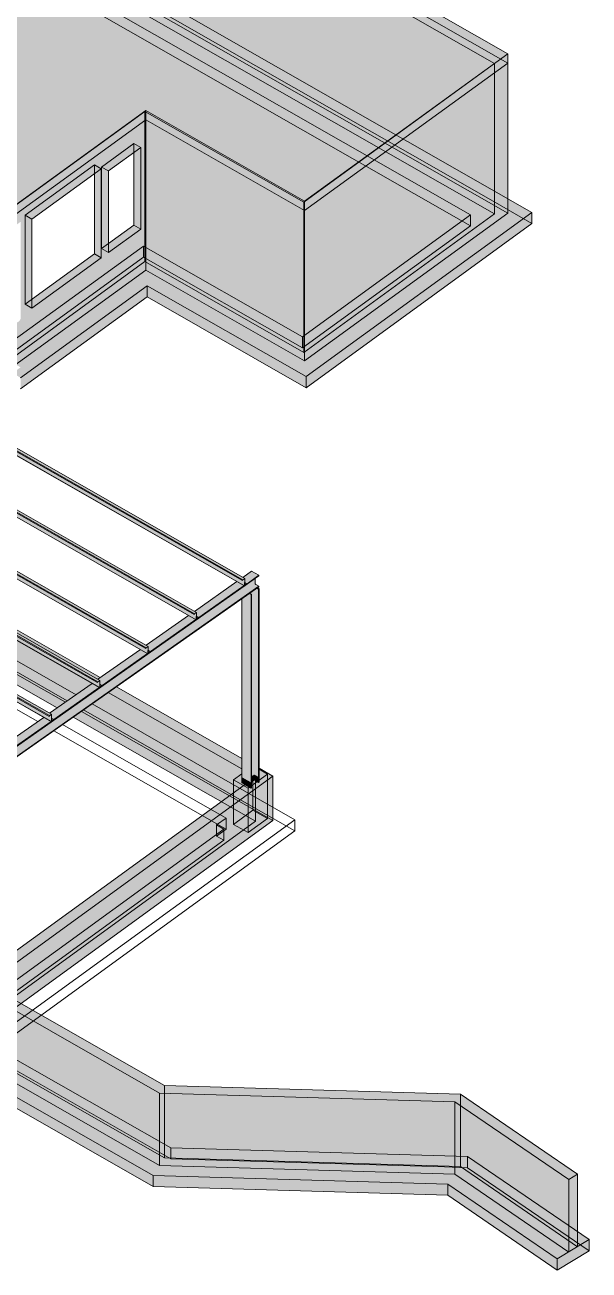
# Model space of a CAD drawing. Header units: inches. Extents: x -11064 to -4424, y -7288 to 4230.
# Drawn here: x -4888 to -4424, y -7288 to -6262 of the extents above; entities that cross this region are included whole.
import ezdxf

# ---------------------------------------------------------------- set-up
doc = ezdxf.new("R2010")
doc.units = ezdxf.units.IN
doc.header["$MEASUREMENT"] = 0
for name, color, linetype, lineweight, transparency in [('A-ROOF-1', 50, 'Continuous', 9, 0.6), ('A-ROOF-2', 90, 'Continuous', 9, 0.6), ('A-WALL-1', 90, 'Continuous', 9, 0.4), ('A-WALL-PATT-1', 90, 'Continuous', 9, 0.4), ('A-WALL-PATT-2', 50, 'Continuous', 9, 0.4), ('S-FNDN-1', 90, 'Continuous', 9, 0.4), ('S-FNDN-2', 50, 'Continuous', 9, 0.6), ('S-FNDN-3', 90, 'Continuous', 9, 0.6), ('S-FNDN-4', 32, 'Continuous', 9, 0.4)]:
    doc.layers.add(name, color=color, linetype=linetype, lineweight=lineweight, transparency=transparency)
for name, color, linetype, lineweight in [('A-ROOF-3', 153, 'Continuous', 9), ('A-ROOF-4', 171, 'Continuous', 9), ('A-WALL-2', 191, 'Continuous', 9), ('A-WALL-3', 181, 'Continuous', 9), ('A-WALL-4', 153, 'Continuous', 9), ('A-WALL-5', 171, 'Continuous', 9), ('A-WALL-6', 141, 'Continuous', 9), ('S-BEAM', 12, 'Continuous', 9), ('S-COLS', 52, 'Continuous', 9), ('S-FNDN', 32, 'Continuous', 9), ('S-FNDN-11', 171, 'Continuous', 9), ('S-FNDN-5', 153, 'Continuous', 9), ('S-FNDN-6', 181, 'Continuous', 9), ('S-FNDN-7', 191, 'Continuous', 9), ('S-FNDN-9', 7, 'Continuous', 9)]:
    doc.layers.add(name, color=color, linetype=linetype, lineweight=lineweight)

# ---------------------------------------------------------------- blocks, each defined once
blk = doc.blocks.new('Z-Girder - Z-Girder-V19-STRUCTURAL SCHEMATIC  - 3D - 1')
at = {"layer": 'S-BEAM'}
for points in [[(-4868.4, -6831.7), (-4868.1, -6831), (-6353.6, -5982.1), (-6353.9, -5982.8), (-4868.7, -6831.5)], [(-4868.1, -6831), (-4866.6, -6829.9), (-6352, -5981), (-6353.6, -5982.1), (-4875.6, -6826.7)], [(-4866.6, -6835.9), (-4866.6, -6830), (-4868.1, -6831.1), (-4868.4, -6831.7), (-6352, -5983.9), (-6352, -5987), (-4866.9, -6835.8)], [(-4866.6, -6836), (-4866.9, -6835.8), (-4866.6, -6836)], [(-4866.6, -6829.9), (-4866.5, -6829.9), (-4866.8, -6829.7)], [(-4864.9, -6834.8), (-4864.6, -6834.2), (-4866.5, -6833.1), (-4866.4, -6833.9), (-4865.2, -6834.6)], [(-4866.5, -6835.9), (-4864.9, -6834.8), (-4865.2, -6834.6), (-4866.5, -6835.6), (-4866.5, -6835.9)]]:
    blk.add_hatch(color=256, dxfattribs=at).paths.add_polyline_path(points, flags=0)
h = blk.add_hatch(color=256, dxfattribs=at)
h.paths.add_polyline_path([(-4866.5, -6836), (-4864.9, -6834.9), (-4864.9, -6834.8), (-4866.5, -6835.9)], flags=0)
h.paths.add_polyline_path([(-4866.6, -6835.9), (-4866.5, -6835.9), (-4866.6, -6833.9)], flags=0)
h.paths.add_polyline_path([(-4868.4, -6831.7), (-4868.1, -6831.1), (-4868.1, -6831), (-4868.4, -6831.7)], flags=0)
for p, q in [((-6353.9, -5982.8), (-4868.4, -6831.7)), ((-4868.1, -6831), (-6353.6, -5982.1)), ((-4866.5, -6829.9), (-6352.1, -5980.9)), ((-6352.2, -5987), (-4866.6, -6836)), ((-6352, -5987), (-4866.6, -6835.9)), ((-4868.1, -6831), (-4868.4, -6831.7)), ((-4868.4, -6831.7), (-4868.1, -6831.1)), ((-4868.4, -6831.7), (-4868.4, -6831.7)), ((-4866.6, -6829.9), (-4868.1, -6831)), ((-4868.1, -6831.1), (-4866.6, -6830)), ((-4866.5, -6830), (-4866.6, -6835.9)), ((-4866.6, -6835.9), (-4866.5, -6836)), ((-4866.5, -6835.9), (-4866.4, -6830)), ((-4866.5, -6833.1), (-4864.6, -6834.2)), ((-4866.5, -6833.1), (-4864.6, -6834.2)), ((-4864.9, -6834.8), (-4866.5, -6835.9)), ((-4866.5, -6836), (-4864.9, -6834.9)), ((-4865.2, -6834.6), (-4864.9, -6834.8)), ((-4864.9, -6834.9), (-4864.6, -6834.2)), ((-4864.6, -6834.2), (-4864.9, -6834.8)), ((-4864.6, -6834.2), (-4864.6, -6834.2))]:
    blk.add_line(p, q, dxfattribs=at)
for points in [[(-4866.4, -6830, 0), (-4866.4, -6829.9, 0), (-4866.4, -6829.9, 0), (-4866.5, -6829.9, 0), (-4866.5, -6829.9, 0), (-4866.5, -6829.9, 0), (-4866.6, -6829.9, 0)], [(-4866.6, -6830, 0), (-4866.5, -6830, 0), (-4866.5, -6830, 0), (-4866.5, -6830, 0), (-4866.5, -6830, 0), (-4866.5, -6830, 0), (-4866.5, -6830, 0)], [(-4866.6, -6835.9, 0), (-4866.6, -6835.9, 0), (-4866.6, -6836, 0), (-4866.6, -6836, 0), (-4866.5, -6836, 0), (-4866.5, -6836, 0), (-4866.5, -6836, 0)], [(-4866.5, -6835.9, 0), (-4866.5, -6835.9, 0), (-4866.5, -6835.9, 0), (-4866.5, -6835.9, 0), (-4866.5, -6835.9, 0), (-4866.5, -6835.9, 0)]]:
    blk.add_polyline3d(points, dxfattribs=at)
blk = doc.blocks.new('Z-Girder - Z-Girder-V20-STRUCTURAL SCHEMATIC  - 3D - 1')
at = {"layer": 'S-BEAM'}
for points in [[(-4828.6, -6803.7), (-4828.3, -6803), (-6313.8, -5954.1), (-6314.1, -5954.8), (-4828.9, -6803.5)], [(-4828.3, -6803), (-4826.8, -6801.9), (-6312.2, -5953), (-6313.8, -5954.1), (-4847.6, -6792)], [(-4826.8, -6807.9), (-4826.8, -6802), (-4828.3, -6803.1), (-4828.6, -6803.7), (-6312.2, -5955.9), (-6312.2, -5959), (-4827.1, -6807.8)], [(-4826.8, -6801.9), (-4826.7, -6801.9), (-4827, -6801.7)], [(-4825.1, -6806.8), (-4824.8, -6806.2), (-4826.7, -6805.1), (-4826.6, -6805.9), (-4825.4, -6806.6)], [(-4826.8, -6808), (-4827.1, -6807.8), (-4826.8, -6808)], [(-4826.7, -6807.9), (-4825.1, -6806.8), (-4825.4, -6806.6), (-4826.7, -6807.6), (-4826.7, -6807.9)]]:
    blk.add_hatch(color=256, dxfattribs=at).paths.add_polyline_path(points, flags=0)
h = blk.add_hatch(color=256, dxfattribs=at)
h.paths.add_polyline_path([(-4826.7, -6808), (-4825.1, -6806.9), (-4825.1, -6806.8), (-4826.7, -6807.9)], flags=0)
h.paths.add_polyline_path([(-4826.8, -6807.9), (-4826.7, -6807.9), (-4826.7, -6803.5)], flags=0)
h.paths.add_polyline_path([(-4828.6, -6803.7), (-4828.3, -6803.1), (-4828.3, -6803), (-4828.6, -6803.7)], flags=0)
for p, q in [((-4828.3, -6803), (-6313.8, -5954.1)), ((-4826.7, -6801.9), (-6312.3, -5952.9)), ((-6314.1, -5954.8), (-4828.6, -6803.7)), ((-6312.4, -5959), (-4826.8, -6808)), ((-6312.2, -5959), (-4826.8, -6807.9)), ((-4828.3, -6803), (-4828.6, -6803.7)), ((-4828.6, -6803.7), (-4828.3, -6803.1)), ((-4828.6, -6803.7), (-4828.6, -6803.7)), ((-4826.8, -6801.9), (-4828.3, -6803)), ((-4828.3, -6803.1), (-4826.8, -6802)), ((-4826.7, -6802), (-4826.8, -6807.9)), ((-4826.7, -6807.9), (-4826.6, -6802)), ((-4826.7, -6805.1), (-4824.8, -6806.2)), ((-4826.7, -6805.1), (-4824.8, -6806.2)), ((-4825.1, -6806.9), (-4824.8, -6806.2)), ((-4824.8, -6806.2), (-4825.1, -6806.8)), ((-4824.8, -6806.2), (-4824.8, -6806.2)), ((-4826.8, -6807.9), (-4826.7, -6808)), ((-4825.1, -6806.8), (-4826.7, -6807.9)), ((-4826.7, -6808), (-4825.1, -6806.9)), ((-4825.4, -6806.6), (-4825.1, -6806.8))]:
    blk.add_line(p, q, dxfattribs=at)
for points in [[(-4826.6, -6802, 0), (-4826.6, -6801.9, 0), (-4826.6, -6801.9, 0), (-4826.7, -6801.9, 0), (-4826.7, -6801.9, 0), (-4826.7, -6801.9, 0), (-4826.8, -6801.9, 0)], [(-4826.8, -6802, 0), (-4826.7, -6802, 0), (-4826.7, -6802, 0), (-4826.7, -6802, 0), (-4826.7, -6802, 0), (-4826.7, -6802, 0), (-4826.7, -6802, 0)], [(-4826.8, -6807.9, 0), (-4826.8, -6807.9, 0), (-4826.8, -6808, 0), (-4826.8, -6808, 0), (-4826.7, -6808, 0), (-4826.7, -6808, 0), (-4826.7, -6808, 0)], [(-4826.7, -6807.9, 0), (-4826.7, -6807.9, 0), (-4826.7, -6807.9, 0), (-4826.7, -6807.9, 0), (-4826.7, -6807.9, 0), (-4826.7, -6807.9, 0)]]:
    blk.add_polyline3d(points, dxfattribs=at)
blk = doc.blocks.new('Z-Girder - Z-Girder-V21-STRUCTURAL SCHEMATIC  - 3D - 1')
at = {"layer": 'S-BEAM'}
for points in [[(-4788.8, -6775.7), (-4788.5, -6775), (-6274, -5926.1), (-6274.3, -5926.8), (-4789.1, -6775.5)], [(-4788.5, -6775), (-4786.9, -6773.9), (-6272.4, -5925), (-6274, -5926.1), (-4791.5, -6773.3)], [(-4787, -6779.9), (-4787, -6774), (-4788.5, -6775.1), (-4788.8, -6775.7), (-6272.4, -5927.9), (-6272.4, -5931), (-4787.3, -6779.8)], [(-4786.9, -6773.9), (-4786.9, -6773.9), (-4787.2, -6773.7)], [(-4787, -6780), (-4787.3, -6779.8), (-4787, -6780)], [(-4785.3, -6778.8), (-4785, -6778.2), (-4786.9, -6777.1), (-4786.8, -6777.9), (-4785.6, -6778.6)], [(-4786.9, -6779.9), (-4785.3, -6778.8), (-4785.6, -6778.6), (-4786.9, -6779.6), (-4786.9, -6779.9)]]:
    blk.add_hatch(color=256, dxfattribs=at).paths.add_polyline_path(points, flags=0)
h = blk.add_hatch(color=256, dxfattribs=at)
h.paths.add_polyline_path([(-4786.9, -6780), (-4785.3, -6778.9), (-4785.3, -6778.8), (-4786.9, -6779.9)], flags=0)
h.paths.add_polyline_path([(-4787, -6779.9), (-4786.9, -6779.9), (-4787, -6777.9)], flags=0)
h.paths.add_polyline_path([(-4788.8, -6775.7), (-4788.5, -6775.1), (-4788.5, -6775), (-4788.8, -6775.7)], flags=0)
for p, q in [((-6274.3, -5926.8), (-4788.8, -6775.7)), ((-4788.5, -6775), (-6274, -5926.1)), ((-6272.6, -5931), (-4787, -6780)), ((-4786.9, -6773.9), (-6272.5, -5924.9)), ((-6272.4, -5931), (-4787, -6779.9)), ((-4788.5, -6775), (-4788.8, -6775.7)), ((-4788.8, -6775.7), (-4788.5, -6775.1)), ((-4786.9, -6773.9), (-4788.5, -6775)), ((-4788.5, -6775.1), (-4786.9, -6774)), ((-4786.9, -6774), (-4787, -6779.9)), ((-4786.9, -6779.9), (-4786.8, -6774)), ((-4788.8, -6775.7), (-4788.8, -6775.7)), ((-4787, -6779.9), (-4786.9, -6780)), ((-4786.9, -6777.1), (-4785, -6778.2)), ((-4786.9, -6777.1), (-4785, -6778.2)), ((-4785.3, -6778.8), (-4786.9, -6779.9)), ((-4786.9, -6780), (-4785.3, -6778.9)), ((-4785.6, -6778.6), (-4785.3, -6778.8)), ((-4785.3, -6778.9), (-4785, -6778.2)), ((-4785, -6778.2), (-4785.3, -6778.8)), ((-4785, -6778.2), (-4785, -6778.2))]:
    blk.add_line(p, q, dxfattribs=at)
for points in [[(-4786.8, -6774, 0), (-4786.8, -6773.9, 0), (-4786.8, -6773.9, 0), (-4786.9, -6773.9, 0), (-4786.9, -6773.9, 0), (-4786.9, -6773.9, 0), (-4786.9, -6773.9, 0)], [(-4786.9, -6774, 0), (-4786.9, -6774, 0), (-4786.9, -6774, 0), (-4786.9, -6774, 0), (-4786.9, -6774, 0), (-4786.9, -6774, 0), (-4786.9, -6774, 0)], [(-4787, -6779.9, 0), (-4787, -6779.9, 0), (-4787, -6780, 0), (-4787, -6780, 0), (-4786.9, -6780, 0), (-4786.9, -6780, 0), (-4786.9, -6780, 0)], [(-4786.9, -6779.9, 0), (-4786.9, -6779.9, 0), (-4786.9, -6779.9, 0), (-4786.9, -6779.9, 0), (-4786.9, -6779.9, 0), (-4786.9, -6779.9, 0)]]:
    blk.add_polyline3d(points, dxfattribs=at)
blk = doc.blocks.new('Z-Girder - Z-Girder-V22-STRUCTURAL SCHEMATIC  - 3D - 1')
at = {"layer": 'S-BEAM'}
for points in [[(-4709.2, -6719.7), (-4708.9, -6719), (-6194.4, -5870.1), (-6194.7, -5870.8), (-4709.5, -6719.5)], [(-4708.9, -6719), (-4707.3, -6717.9), (-6192.8, -5869), (-6194.4, -5870.1), (-4719.9, -6712.7)], [(-4707.4, -6723.9), (-4707.4, -6718), (-4708.9, -6719.1), (-4709.2, -6719.7), (-6192.8, -5871.9), (-6192.8, -5875), (-4707.7, -6723.8)], [(-4707.3, -6717.9), (-4707.3, -6717.8), (-4716.4, -6712.7)], [(-4707.4, -6724), (-4707.7, -6723.8), (-4707.4, -6724)], [(-4705.7, -6722.8), (-4705.4, -6722.2), (-4707.3, -6721.1), (-4707.2, -6721.9), (-4706, -6722.6)], [(-4707.3, -6723.9), (-4705.7, -6722.8), (-4706, -6722.6), (-4707.3, -6723.6), (-4707.3, -6723.9)]]:
    blk.add_hatch(color=256, dxfattribs=at).paths.add_polyline_path(points, flags=0)
h = blk.add_hatch(color=256, dxfattribs=at)
h.paths.add_polyline_path([(-4707.3, -6724), (-4705.7, -6722.9), (-4705.7, -6722.8), (-4707.3, -6723.9)], flags=0)
h.paths.add_polyline_path([(-4707.4, -6723.9), (-4707.3, -6723.9), (-4707.4, -6721.9)], flags=0)
h.paths.add_polyline_path([(-4709.2, -6719.7), (-4708.9, -6719.1), (-4708.9, -6719), (-4709.2, -6719.7)], flags=0)
for p, q in [((-6194.7, -5870.8), (-4709.2, -6719.7)), ((-4708.9, -6719), (-6194.4, -5870.1)), ((-4707.3, -6717.9), (-6192.9, -5868.9)), ((-6193, -5875), (-4707.4, -6724)), ((-6192.8, -5875), (-4707.4, -6723.9)), ((-4708.9, -6719), (-4709.2, -6719.7)), ((-4709.2, -6719.7), (-4708.9, -6719.1)), ((-4709.2, -6719.7), (-4709.2, -6719.7)), ((-4707.3, -6717.9), (-4708.9, -6719)), ((-4708.9, -6719.1), (-4707.3, -6718)), ((-4707.3, -6718), (-4707.4, -6723.9)), ((-4707.4, -6723.9), (-4707.3, -6724)), ((-4707.3, -6723.9), (-4707.2, -6718)), ((-4707.3, -6721.1), (-4705.4, -6722.2)), ((-4707.3, -6721.1), (-4705.4, -6722.2)), ((-4705.7, -6722.8), (-4707.3, -6723.9)), ((-4707.3, -6724), (-4705.7, -6722.9)), ((-4707.3, -6723.9), (-4707.3, -6723.9)), ((-4706, -6722.6), (-4705.7, -6722.8)), ((-4705.7, -6722.9), (-4705.4, -6722.2)), ((-4705.4, -6722.2), (-4705.7, -6722.8)), ((-4705.4, -6722.2), (-4705.4, -6722.2))]:
    blk.add_line(p, q, dxfattribs=at)
for points in [[(-4707.4, -6723.9, 0), (-4707.4, -6723.9, 0), (-4707.4, -6724, 0), (-4707.4, -6724, 0), (-4707.3, -6724, 0), (-4707.3, -6724, 0), (-4707.3, -6724, 0)], [(-4707.2, -6718, 0), (-4707.2, -6717.9, 0), (-4707.2, -6717.9, 0), (-4707.3, -6717.9, 0), (-4707.3, -6717.9, 0), (-4707.3, -6717.9, 0), (-4707.3, -6717.9, 0)], [(-4707.3, -6718, 0), (-4707.3, -6718, 0), (-4707.3, -6718, 0), (-4707.3, -6718, 0), (-4707.3, -6718, 0), (-4707.3, -6718, 0), (-4707.3, -6718, 0)], [(-4707.3, -6723.9, 0), (-4707.3, -6723.9, 0), (-4707.3, -6723.9, 0), (-4707.3, -6723.9, 0), (-4707.3, -6723.9, 0), (-4707.3, -6723.9, 0)]]:
    blk.add_polyline3d(points, dxfattribs=at)

msp = doc.modelspace()

# ---------------------------------------------------------------- hatches: boundary and pattern name
at = {"layer": 'A-ROOF-1'}
msp.add_hatch(color=256, dxfattribs=at).paths.add_polyline_path([(-4658, -6414.6), (-4490.6, -6293), (-4490.6, -6285.3), (-4658, -6406.9)], flags=0)
at = {"layer": 'A-ROOF-2'}
h = msp.add_hatch(color=256, dxfattribs=at)
h.paths.add_polyline_path([(-4896, -6409.9), (-4788.9, -6332.1), (-4658, -6406.9), (-4490.6, -6285.3), (-5441, -5742.2), (-5674.1, -5911.6), (-4916.3, -6344.8), (-4916.2, -6344.8), (-4916.2, -6344.8), (-4916.2, -6345.3), (-4912.8, -6347.2), (-4912.8, -6347.5), (-4914.7, -6348.9), (-4914.3, -6349.1), (-4914.7, -6349.7), (-4915.2, -6350.1), (-4915.3, -6361), (-4915, -6361.5), (-4914.7, -6361.7), (-4913, -6362.6), (-4913.1, -6362.9), (-4913.2, -6363), (-4912, -6363.7), (-4912, -6400.8), (-4903.7, -6405.5)], flags=0)
h.paths.add_polyline_path([(-4926.1, -6392.7), (-4926.1, -6371.7), (-4942.9, -6383.1), (-4931.7, -6389.5)], flags=0)
h.paths.add_polyline_path([(-4957, -6372.2), (-4922.1, -6347.6), (-5091.8, -6250.6), (-5091.9, -6260.1), (-5091.6, -6260.6), (-5091.5, -6260.6), (-5089.6, -6261.7), (-5089.6, -6262), (-5089.7, -6262.1), (-5088.5, -6262.7), (-5088.5, -6297), (-4957.7, -6371.8)], flags=0)
h.paths.add_polyline_path([(-5102.6, -6288.9), (-5102.6, -6270.8), (-5117.2, -6280.6), (-5114, -6282.4)], flags=0)
h.paths.add_polyline_path([(-5133.6, -6271.3), (-5098.6, -6246.7), (-5273.6, -6146.7), (-5273.7, -6156.2), (-5273.4, -6156.7), (-5273.3, -6156.7), (-5271.4, -6157.8), (-5271.4, -6158.1), (-5271.5, -6158.2), (-5270.4, -6158.8), (-5270.4, -6193.1), (-5156.1, -6258.4)], flags=0)
h.paths.add_polyline_path([(-5284.5, -6185), (-5284.5, -6166.9), (-5299, -6176.7), (-5291.7, -6180.9)], flags=0)
h.paths.add_polyline_path([(-5315.4, -6167.4), (-5280.4, -6142.8), (-5453.2, -6044.1), (-5453.3, -6053.6), (-5453, -6054), (-5452.8, -6054.1), (-5451, -6055.2), (-5451, -6055.5), (-5451.1, -6055.5), (-5449.9, -6056.2), (-5449.9, -6090.5), (-5324.4, -6162.2)], flags=0)
h.paths.add_polyline_path([(-5464, -6082.4), (-5464, -6064.3), (-5478.6, -6074.1), (-5464.7, -6082.1)], flags=0)
h.paths.add_polyline_path([(-5495, -6064.7), (-5460, -6040.1), (-5633.1, -5941.2), (-5633.2, -5950.8), (-5632.9, -5951.2), (-5632.8, -5951.3), (-5630.9, -5952.3), (-5630.9, -5952.6), (-5631.1, -5952.7), (-5629.9, -5953.4), (-5629.9, -5987.7), (-5504.6, -6059.2)], flags=0)
h.paths.add_polyline_path([(-5644, -5979.6), (-5644, -5961.4), (-5658.5, -5971.3), (-5657.5, -5971.8)], flags=0)
h.paths.add_polyline_path([(-5674.9, -5961.9), (-5639.9, -5937.3), (-5678.9, -5915.1), (-5713.2, -5940), (-5689.1, -5953.8)], flags=0)
for points in [[(-4896, -6417.6), (-4788.9, -6339.8), (-4788.9, -6332.1), (-4896, -6409.9)], [(-4658, -6414.6), (-4658, -6406.9), (-4788.9, -6332.1), (-4788.9, -6339.8), (-4663.7, -6411.3)]]:
    msp.add_hatch(color=256, dxfattribs=at).paths.add_polyline_path(points, flags=0)
at = {"layer": 'A-WALL-1'}
for points in [[(-4501.4, -6293.4), (-4496.3, -6289.7), (-5435.3, -5753.1), (-5440.4, -5756.8), (-4501.6, -6293.3)], [(-4658, -6414.6), (-4490.6, -6293), (-4496.3, -6289.7), (-4663.7, -6411.3)], [(-4501.4, -6417.3), (-4496.3, -6413.6), (-4496.3, -6289.7), (-4501.4, -6293.4), (-4501.4, -6416.1)], [(-4663.7, -6411.3), (-4658.6, -6407.7), (-4789.6, -6332.8), (-4794.6, -6336.5), (-4666.1, -6409.9)], [(-4896, -6417.6), (-4788.9, -6339.8), (-4794.6, -6336.5), (-4901.7, -6414.3)], [(-4793, -6429.9), (-4793, -6362.6), (-4798.7, -6359.4), (-4798.7, -6426.7)], [(-4825.5, -6453.5), (-4825.5, -6380.1), (-4831.2, -6376.9), (-4831.2, -6450.3)], [(-4663.7, -6535.2), (-4658.6, -6531.5), (-4658.6, -6407.7), (-4663.7, -6411.3), (-4663.7, -6422.3)], [(-4819.6, -6449.2), (-4793, -6429.9), (-4798.7, -6426.7), (-4825.3, -6445.9), (-4824.9, -6446.1)], [(-4882.6, -6495), (-4825.5, -6453.5), (-4831.2, -6450.3), (-4888.3, -6491.8), (-4882.8, -6494.9)]]:
    msp.add_hatch(color=256, dxfattribs=at).paths.add_polyline_path(points, flags=0)
at = {"layer": 'A-WALL-PATT-1'}
for points in [[(-4501.4, -6417.3), (-4501.4, -6293.4), (-5440.4, -5756.8), (-5440.4, -5880.7), (-4503.5, -6416.1)], [(-4658, -6538.5), (-4658, -6414.6), (-4663.7, -6411.3), (-4663.7, -6535.2), (-4662.3, -6536)], [(-4777.5, -7201.8), (-4777.5, -7142.2), (-5197.7, -6902.1), (-5197.7, -6961.7), (-4782.7, -7198.9)], [(-4761.6, -7202.3), (-4761.6, -7142.6), (-4777.5, -7142.2), (-4777.5, -7201.8)], [(-4534.1, -7209), (-4534.1, -7149.4), (-4761.6, -7142.6), (-4761.6, -7202.3), (-4539.9, -7208.9)], [(-4440.3, -7273.2), (-4440.3, -7213.5), (-4543.9, -7142.7), (-4543.9, -7202.3), (-4449.8, -7266.7)]]:
    msp.add_hatch(color=256, dxfattribs=at).paths.add_polyline_path(points, flags=0)
at = {"layer": 'A-WALL-PATT-2'}
for points in [[(-4658, -6538.5), (-4490.6, -6416.8), (-4490.6, -6293), (-4658, -6414.6), (-4658, -6536)], [(-4663.7, -6535.2), (-4663.7, -6411.3), (-4794.6, -6336.5), (-4794.6, -6460.4), (-4674.3, -6529.1)]]:
    msp.add_hatch(color=256, dxfattribs=at).paths.add_polyline_path(points, flags=0)
h = msp.add_hatch(color=256, dxfattribs=at)
h.paths.add_polyline_path([(-4902.7, -6546.3), (-4788.9, -6463.6), (-4788.9, -6339.8), (-4896, -6417.6), (-4896, -6426.8), (-4892.1, -6423.9), (-4891.8, -6424.9), (-4891.8, -6502.8), (-4892, -6504), (-4892.6, -6505.1), (-4893.6, -6506.1), (-4895, -6506.9), (-4896.6, -6507.4), (-4898.4, -6507.6), (-4899.8, -6507.6), (-4899.8, -6457.1), (-4902.7, -6459.1), (-4902.7, -6531.2)], flags=0)
h.paths.add_polyline_path([(-4882.6, -6495), (-4882.6, -6421.6), (-4825.5, -6380.1), (-4825.5, -6453.5), (-4882.4, -6494.9)], flags=0)
h.paths.add_polyline_path([(-4819.6, -6449.2), (-4819.5, -6381.9), (-4793, -6362.6), (-4793, -6429.9), (-4819.5, -6449.2)], flags=0)
at = {"layer": 'S-BEAM'}
h = msp.add_hatch(color=256, dxfattribs=at)
h.paths.add_polyline_path([(-4924.5, -6876.4), (-4906.7, -6863.8), (-4912.7, -6860.4), (-4930.5, -6872.9), (-4925, -6876.1)], flags=0)
h.paths.add_polyline_path([(-4906.3, -6863.6), (-4905, -6862.6), (-4906.3, -6861.9), (-4906.3, -6863.1)], flags=0)
h.paths.add_polyline_path([(-4904.4, -6862.2), (-4866.9, -6835.8), (-4872.9, -6832.4), (-4907.9, -6857), (-4906.4, -6857.9), (-4906.3, -6858), (-4906.2, -6858), (-4906.2, -6861.1), (-4904.4, -6862.2)], flags=0)
h.paths.add_polyline_path([(-4866.5, -6835.6), (-4865.2, -6834.6), (-4866.5, -6833.9), (-4866.5, -6835.1)], flags=0)
h.paths.add_polyline_path([(-4864.6, -6834.2), (-4827.1, -6807.8), (-4833.1, -6804.4), (-4868.1, -6829), (-4866.6, -6829.9), (-4866.5, -6830), (-4866.4, -6830), (-4866.4, -6833.1), (-4864.6, -6834.2)], flags=0)
h.paths.add_polyline_path([(-4826.7, -6807.6), (-4825.4, -6806.6), (-4826.7, -6805.9), (-4826.7, -6807.1)], flags=0)
h.paths.add_polyline_path([(-4824.8, -6806.2), (-4787.3, -6779.8), (-4793.3, -6776.4), (-4828.3, -6801), (-4826.8, -6801.9), (-4826.7, -6802), (-4826.6, -6802), (-4826.6, -6805.1), (-4824.8, -6806.2)], flags=0)
h.paths.add_polyline_path([(-4786.9, -6779.6), (-4785.6, -6778.6), (-4786.9, -6777.9), (-4786.9, -6779.1)], flags=0)
h.paths.add_polyline_path([(-4785, -6778.2), (-4747.5, -6751.8), (-4753.5, -6748.4), (-4788.5, -6773), (-4786.9, -6773.9), (-4786.9, -6774), (-4786.8, -6774), (-4786.8, -6777.1), (-4785, -6778.2)], flags=0)
h.paths.add_polyline_path([(-4747.1, -6751.6), (-4745.8, -6750.6), (-4747.1, -6749.9), (-4747.1, -6751.1)], flags=0)
h.paths.add_polyline_path([(-4745.2, -6750.2), (-4707.7, -6723.8), (-4713.7, -6720.4), (-4748.7, -6745), (-4747.1, -6745.9), (-4747.1, -6746), (-4747, -6746), (-4747, -6749.1), (-4745.2, -6750.2)], flags=0)
h.paths.add_polyline_path([(-4707.3, -6723.6), (-4706, -6722.6), (-4707.3, -6721.9), (-4707.3, -6723.1)], flags=0)
h.paths.add_polyline_path([(-4705.4, -6722.2), (-4695.6, -6715.3), (-4701.7, -6711.9), (-4708.9, -6717), (-4707.3, -6717.9), (-4707.3, -6718), (-4707.2, -6718), (-4707.2, -6721.1), (-4705.4, -6722.2)], flags=0)
for points in [[(-4927.5, -6883), (-4698.7, -6722), (-4698.6, -6717.9), (-4924.5, -6876.8), (-4926.9, -6875.4), (-4927.4, -6875.8), (-4927.5, -6882.9)], [(-4926.9, -6884), (-4698.1, -6723), (-4698.4, -6722.6), (-4698.6, -6722.4), (-4698.7, -6722), (-4927.5, -6883), (-4927.5, -6883.4), (-4927.1, -6883.8), (-4927.1, -6883.9)], [(-4924.7, -6885.3), (-4695.8, -6724.3), (-4698.1, -6723), (-4926.9, -6884)], [(-4924.5, -6876.8), (-4695.6, -6715.8), (-4695.6, -6715.3), (-4705.4, -6722.3), (-4705.8, -6722.9), (-4707.3, -6723.9), (-4707.4, -6723.9), (-4707.5, -6723.9), (-4707.7, -6723.8), (-4745.2, -6750.3), (-4745.6, -6750.9), (-4747.1, -6751.9), (-4747.2, -6751.9), (-4747.3, -6751.9), (-4747.5, -6751.8), (-4785, -6778.3), (-4785.4, -6778.9), (-4786.9, -6779.9), (-4787, -6779.9), (-4787.1, -6779.9), (-4787.3, -6779.8), (-4824.8, -6806.3), (-4825.2, -6806.9), (-4826.7, -6807.9), (-4826.8, -6807.9), (-4826.9, -6807.9), (-4827.1, -6807.8), (-4864.6, -6834.3), (-4865, -6834.9), (-4866.5, -6835.9), (-4866.6, -6835.9), (-4866.7, -6835.9), (-4866.9, -6835.8), (-4904.4, -6862.3), (-4904.8, -6862.9), (-4906.3, -6863.9), (-4906.4, -6863.9), (-4906.5, -6863.9), (-4906.7, -6863.8), (-4924.5, -6876.4)], [(-4924.7, -6885.7), (-4695.8, -6724.7), (-4695.8, -6724.3), (-4924.7, -6885.3)]]:
    msp.add_hatch(color=256, dxfattribs=at).paths.add_polyline_path(points, flags=0)
at = {"layer": 'S-COLS'}
for points in [[(-4702.1, -6886.1), (-4702.1, -6731.1), (-4703.6, -6730.2), (-4709.6, -6734.4), (-4709.6, -6881.8), (-4704.5, -6884.7)], [(-4701.8, -6881.1), (-4700, -6879.8), (-4700, -6727.6), (-4703.3, -6730), (-4701.8, -6730.9), (-4701.8, -6880.8)], [(-4702.1, -6886.1), (-4701.8, -6885.8), (-4701.8, -6730.9), (-4702.1, -6731.1), (-4702.1, -6880.8)], [(-4700, -6879.8), (-4699.5, -6879.7), (-4699.1, -6879.7), (-4699, -6879.8), (-4699, -6727), (-4700, -6727.6), (-4700, -6879.2)], [(-4695.9, -6881.5), (-4695.9, -6726.6), (-4697.3, -6725.8), (-4699, -6727), (-4699, -6879.8), (-4697.1, -6880.8)], [(-4695.9, -6881.5), (-4695.5, -6881.3), (-4695.5, -6726.3), (-4695.9, -6726.6), (-4695.9, -6880.8)], [(-4707.2, -6887.8), (-4703.6, -6885.2), (-4709.6, -6881.8), (-4709.6, -6886.4), (-4707.3, -6887.7)], [(-4702.1, -6890.7), (-4702.1, -6886.1), (-4703.6, -6885.2), (-4707.2, -6887.8), (-4703.4, -6889.9)], [(-4702.1, -6890.7), (-4701.8, -6890.4), (-4701.8, -6885.8), (-4702.1, -6886.1), (-4702.1, -6889)], [(-4701.8, -6885.7), (-4700, -6884.4), (-4700, -6879.8), (-4700.5, -6880.2), (-4700.5, -6882.9), (-4701.8, -6883.9), (-4701.8, -6884)], [(-4701.8, -6883.9), (-4700.5, -6882.9), (-4700.5, -6880.2), (-4701.8, -6881.1), (-4701.8, -6881.5)], [(-4700, -6884.4), (-4699.5, -6884.3), (-4699.1, -6884.3), (-4699, -6884.3), (-4699, -6879.8), (-4699.5, -6879.7), (-4699.8, -6879.7), (-4700, -6879.8), (-4700, -6882.6)], [(-4695.9, -6886.1), (-4695.9, -6881.5), (-4699, -6879.8), (-4699, -6884.3), (-4697.2, -6885.4)], [(-4695.9, -6886.1), (-4695.5, -6885.8), (-4695.5, -6881.3), (-4695.9, -6881.5), (-4695.9, -6884.4)]]:
    msp.add_hatch(color=256, dxfattribs=at).paths.add_polyline_path(points, flags=0)
h = msp.add_hatch(color=256, dxfattribs=at)
h.paths.add_polyline_path([(-4702.1, -6731.1), (-4701.8, -6730.8), (-4703.3, -6730), (-4703.6, -6730.2), (-4702.5, -6730.9)], flags=0)
h.paths.add_polyline_path([(-4695.9, -6726.6), (-4695.5, -6726.3), (-4696.9, -6725.5), (-4697.3, -6725.8)], flags=0)
at = {"layer": 'S-FNDN-1'}
for points in [[(-4761.6, -7142.6), (-4920.2, -7052), (-4923.5, -7054.4), (-4935.5, -7047.6), (-4935.5, -7043.3), (-5124.1, -6935.5), (-5127.4, -6937.9), (-5139.3, -6931.1), (-5139.3, -6926.8), (-5191, -6897.3), (-5197.7, -6902.1), (-4777.5, -7142.2)], [(-4534.1, -7149.4), (-4543.9, -7142.7), (-4773.5, -7135.8), (-4761.6, -7142.6), (-4568.1, -7148.4)], [(-4761.6, -7202.3), (-4761.6, -7142.6), (-4773.5, -7135.8), (-4773.5, -7195.5)], [(-4440.3, -7213.5), (-4433, -7209.1), (-4529.6, -7143.1), (-4543.9, -7142.7), (-4534.1, -7149.4)], [(-4440.3, -7273.2), (-4433, -7268.8), (-4433, -7209.1), (-4440.3, -7213.5)]]:
    msp.add_hatch(color=256, dxfattribs=at).paths.add_polyline_path(points, flags=0)
at = {"layer": 'S-FNDN-2'}
for points in [[(-4521.4, -6418), (-4497.5, -6400.7), (-5415.3, -5876.2), (-5439.2, -5893.6), (-4522.8, -6417.3)], [(-4656.8, -6551.4), (-4470.6, -6416.1), (-4497.5, -6400.7), (-4683.7, -6536), (-4658, -6550.7)], [(-4683.7, -6536), (-4659.8, -6518.6), (-4790.8, -6443.8), (-4814.6, -6461.2), (-4685.1, -6535.2)], [(-4782.7, -7210.1), (-4768.3, -7187.3), (-4911.6, -7105.4), (-4923.5, -7114.1), (-4935.5, -7107.2), (-4935.5, -7091.7), (-5115.4, -6988.9), (-5127.4, -6997.6), (-5139.3, -6990.7), (-5139.3, -6975.2), (-5199.6, -6940.8), (-5223.5, -6958.1), (-4797.1, -7201.8)], [(-4539.9, -7217.3), (-4523.7, -7194.5), (-4768.3, -7187.3), (-4782.7, -7210.1), (-4761.6, -7210.7)], [(-4449.8, -7288.1), (-4423.6, -7272.2), (-4423.6, -7263), (-4449.8, -7278.9)]]:
    msp.add_hatch(color=256, dxfattribs=at).paths.add_polyline_path(points, flags=0)
at = {"layer": 'S-FNDN-3'}
for points in [[(-4521.4, -6427.2), (-4521.4, -6418), (-5439.2, -5893.6), (-5439.2, -5902.7), (-4528.5, -6423.2)], [(-4521.4, -6427.2), (-4497.5, -6409.9), (-4497.5, -6400.7), (-4521.4, -6418)], [(-4656.8, -6560.6), (-4470.6, -6425.2), (-4470.6, -6416.1), (-4656.8, -6551.4)], [(-4892, -6552.4), (-4787.7, -6476.5), (-4814.6, -6461.2), (-4912.3, -6532.1), (-4892, -6543.8), (-4898.6, -6548.6)], [(-4683.7, -6545.2), (-4683.7, -6536), (-4814.6, -6461.2), (-4814.6, -6470.3), (-4686.2, -6543.8)], [(-4892, -6561.5), (-4787.7, -6485.7), (-4787.7, -6476.5), (-4892, -6552.4), (-4892, -6553.6)], [(-4683.7, -6545.2), (-4659.8, -6527.8), (-4659.8, -6518.6), (-4683.7, -6536)], [(-4656.8, -6560.6), (-4656.8, -6551.4), (-4683.7, -6536), (-4683.7, -6545.2)], [(-4782.7, -7219.2), (-4782.7, -7210.1), (-5223.5, -6958.1), (-5223.5, -6967.3), (-4906.7, -7148.4)], [(-4782.7, -7219.2), (-4768.3, -7196.4), (-4768.3, -7187.3), (-4782.7, -7210.1), (-4782.7, -7217.3)], [(-4449.8, -7278.9), (-4423.6, -7263), (-4523.7, -7194.5), (-4539.9, -7217.3), (-4458.2, -7273.2)], [(-4539.9, -7226.4), (-4523.7, -7203.7), (-4523.7, -7194.5), (-4539.9, -7217.3)], [(-4539.9, -7226.4), (-4539.9, -7217.3), (-4782.7, -7210.1), (-4782.7, -7219.2), (-4546.3, -7226.2)], [(-4449.8, -7288.1), (-4449.8, -7278.9), (-4539.9, -7217.3), (-4539.9, -7226.4), (-4523.7, -7237.5)]]:
    msp.add_hatch(color=256, dxfattribs=at).paths.add_polyline_path(points, flags=0)
at = {"layer": 'S-FNDN-4'}
h = msp.add_hatch(color=256, dxfattribs=at)
h.paths.add_polyline_path([(-4698.3, -6918.1), (-4698.3, -6881.4), (-4700.5, -6880.2), (-4700.5, -6884.7), (-4701.8, -6885.7), (-4701.8, -6890.4), (-4702.1, -6890.7), (-4709.6, -6886.4), (-4709.6, -6874.9), (-4819.8, -6812), (-4848.6, -6832.2), (-4700.5, -6916.8)], flags=0)
h.paths.add_polyline_path([(-4861.9, -6824.6), (-4833.1, -6804.4), (-4904.3, -6763.7), (-4904.3, -6768.2), (-4905.6, -6769.2), (-4905.6, -6773.9), (-4906, -6774.1), (-4913.5, -6769.9), (-4913.5, -6758.4), (-5023.7, -6695.4), (-5052.5, -6715.7), (-4864, -6823.4)], flags=0)
h.paths.add_polyline_path([(-5065.8, -6708.1), (-5037, -6687.9), (-5093.3, -6655.6), (-5093.3, -6660.2), (-5094.7, -6661.2), (-5094.7, -6665.9), (-5095, -6666.1), (-5097.2, -6664.9), (-5097.2, -6690.1), (-5072, -6704.6)], flags=0)
h.paths.add_polyline_path([(-5104.8, -6649.2), (-5104.7, -6649.2), (-5104.8, -6649.1)], flags=0)
h = msp.add_hatch(color=256, dxfattribs=at)
h.paths.add_polyline_path([(-4698.3, -6881.4), (-4697.4, -6880.7), (-4699.3, -6879.7), (-4699.7, -6879.7), (-4700, -6879.8), (-4700.5, -6880.2), (-4700, -6880.4)], flags=0)
h.paths.add_polyline_path([(-4695.5, -6879.3), (-4691.7, -6876.5), (-4695.5, -6874.4), (-4695.5, -6876.6)], flags=0)
h.paths.add_polyline_path([(-4709.6, -6874.9), (-4709.6, -6866.3), (-4813, -6807.2), (-4819.8, -6812), (-4739.3, -6857.9)], flags=0)
h.paths.add_polyline_path([(-4828.3, -6801), (-4826.3, -6799.6), (-4899.4, -6757.9), (-4899.4, -6760.3), (-4828.3, -6800.9)], flags=0)
h.paths.add_polyline_path([(-4913.5, -6752.3), (-4913.5, -6749.8), (-5016.9, -6690.7), (-5018.9, -6692), (-4919.1, -6749)], flags=0)
h.paths.add_polyline_path([(-5032.1, -6684.5), (-5030.2, -6683.1), (-5088.4, -6649.8), (-5088.4, -6652.3), (-5043.9, -6677.7)], flags=0)
for points in [[(-4916.4, -7049.6), (-4684.2, -6880.8), (-4691.7, -6876.5), (-4695.5, -6879.3), (-4695.5, -6881.3), (-4695.9, -6881.5), (-4697.4, -6880.7), (-4701.8, -6883.9), (-4701.8, -6885.8), (-4702.1, -6886.1), (-4703.6, -6885.2), (-4917.1, -7040.4), (-4917.1, -7042.3), (-4917.5, -7042.6), (-4919, -7041.7), (-4923.4, -7044.9), (-4923.4, -7045.6), (-4921.1, -7046.9)], [(-4704.5, -6890.7), (-4688.6, -6879.2), (-4695.5, -6875.2), (-4695.5, -6881.3), (-4695.9, -6881.5), (-4699.3, -6879.7), (-4699.7, -6879.7), (-4700, -6879.8), (-4701.8, -6881.1), (-4701.8, -6885.8), (-4702.1, -6886.1), (-4709.6, -6881.8), (-4709.6, -6878.9), (-4716.5, -6883.9), (-4706.8, -6889.5)], [(-4698.3, -6918.1), (-4691.7, -6913.3), (-4691.7, -6876.5), (-4695.5, -6879.3), (-4695.5, -6885.8), (-4695.9, -6886.1), (-4697.4, -6885.3), (-4697.4, -6880.7), (-4698.3, -6881.4), (-4698.3, -6916.8)], [(-4891.7, -7068.3), (-4684.2, -6917.5), (-4684.2, -6880.8), (-4916.4, -7049.6), (-4916.4, -7054.2), (-4906.7, -7059.7)], [(-4704.5, -6927.4), (-4704.5, -6890.7), (-4716.5, -6883.9), (-4716.5, -6920.6), (-4707.3, -6925.9)], [(-4704.5, -6927.4), (-4688.6, -6915.9), (-4688.6, -6879.2), (-4704.5, -6890.7), (-4704.5, -6916.8)]]:
    msp.add_hatch(color=256, dxfattribs=at).paths.add_polyline_path(points, flags=0)

# ---------------------------------------------------------------- linework, layer by layer
at = {"layer": 'A-ROOF-3'}
for p, q in [((-4490.6, -6285.3), (-5441, -5742.2)), ((-4490.6, -6285.3), (-4658, -6406.9)), ((-4490.6, -6293), (-4490.6, -6285.3)), ((-4788.9, -6332.1), (-4896, -6409.9)), ((-4788.9, -6332.1), (-4788.9, -6339.8)), ((-4658, -6406.9), (-4788.9, -6332.1)), ((-4896, -6417.6), (-4788.9, -6339.8)), ((-4658, -6406.9), (-4658, -6414.6))]:
    msp.add_line(p, q, dxfattribs=at)
at = {"layer": 'A-ROOF-4'}
msp.add_line((-5441, -5749.8), (-4490.6, -6293), dxfattribs=at)
at = {"layer": 'A-WALL-2'}
msp.add_line((-4490.6, -6416.8), (-5441, -5873.7), dxfattribs=at)
at = {"layer": 'A-WALL-3'}
for p, q in [((-4501.4, -6417.3), (-4501.4, -6293.4)), ((-4798.7, -6359.4), (-4825.3, -6378.7)), ((-4793, -6362.6), (-4798.7, -6359.4)), ((-4831.2, -6376.9), (-4888.3, -6418.3)), ((-4831.2, -6376.9), (-4825.5, -6380.1)), ((-4825.3, -6378.7), (-4825.3, -6445.9)), ((-4819.6, -6381.9), (-4825.3, -6378.7)), ((-4658.6, -6407.7), (-4658.6, -6531.5)), ((-4888.3, -6418.3), (-4888.3, -6491.8)), ((-4888.3, -6418.3), (-4882.6, -6421.6)), ((-4501.4, -6417.3), (-4658.6, -6531.5)), ((-4825.3, -6445.9), (-4819.6, -6441.8)), ((-4819.6, -6449.2), (-4825.3, -6445.9)), ((-4789.6, -6456.7), (-4908.3, -6543)), ((-4658.6, -6531.5), (-4789.6, -6456.7)), ((-4882.6, -6495), (-4888.3, -6491.8))]:
    msp.add_line(p, q, dxfattribs=at)
at = {"layer": 'A-WALL-4'}
for p, q in [((-4490.6, -6293), (-4658, -6414.6)), ((-4490.6, -6416.8), (-4490.6, -6293)), ((-4658, -6414.6), (-4788.9, -6339.8)), ((-4788.9, -6463.6), (-4788.9, -6339.8)), ((-4819.6, -6381.9), (-4793, -6362.6)), ((-4798.7, -6426.7), (-4798.7, -6359.4)), ((-4793, -6362.6), (-4793, -6429.9)), ((-4882.6, -6421.6), (-4825.5, -6380.1)), ((-4831.2, -6450.3), (-4831.2, -6376.9)), ((-4825.5, -6380.1), (-4825.5, -6453.5)), ((-4819.6, -6449.2), (-4819.6, -6381.9)), ((-4658, -6414.6), (-4658, -6538.5)), ((-4882.6, -6495), (-4882.6, -6421.6)), ((-4658, -6538.5), (-4490.6, -6416.8)), ((-4793, -6429.9), (-4819.6, -6449.2)), ((-4819.5, -6441.8), (-4798.7, -6426.7)), ((-4798.7, -6426.7), (-4793, -6429.9)), ((-4888.3, -6491.8), (-4831.2, -6450.3)), ((-4825.5, -6453.5), (-4882.6, -6495)), ((-4831.2, -6450.3), (-4825.5, -6453.5)), ((-4902.7, -6546.3), (-4788.9, -6463.6)), ((-4788.9, -6463.6), (-4658, -6538.5))]:
    msp.add_line(p, q, dxfattribs=at)
at = {"layer": 'A-WALL-5'}
for p, q in [((-4501.4, -6293.4), (-5440.4, -5756.8)), ((-5440.4, -5880.7), (-4501.4, -6417.3)), ((-4658.6, -6407.7), (-4501.4, -6293.4)), ((-4901.7, -6414.3), (-4789.6, -6332.8)), ((-4658.6, -6407.7), (-4789.6, -6332.8))]:
    msp.add_line(p, q, dxfattribs=at)
at = {"layer": 'A-WALL-6'}
msp.add_line((-4789.6, -6456.7), (-4789.6, -6332.8), dxfattribs=at)
at = {"layer": 'S-BEAM'}
for p, q in [((-4708.9, -6717), (-4701.7, -6711.9)), ((-4701.7, -6711.9), (-4695.6, -6715.3)), ((-4924.5, -6876.8), (-4695.6, -6715.8)), ((-4748.7, -6745), (-4713.7, -6720.4)), ((-4745.2, -6750.2), (-4707.7, -6723.8)), ((-4707.3, -6723.6), (-4706, -6722.6)), ((-4705.4, -6722.2), (-4695.6, -6715.3)), ((-4698.6, -6717.9), (-4698.7, -6722)), ((-4698.1, -6723), (-4695.8, -6724.3)), ((-4695.6, -6715.3), (-4695.6, -6715.8)), ((-4924.7, -6885.3), (-4695.8, -6724.3)), ((-4924.7, -6885.7), (-4695.8, -6724.7)), ((-4695.8, -6724.3), (-4695.8, -6724.7)), ((-4788.5, -6773), (-4753.5, -6748.4)), ((-4785, -6778.2), (-4747.5, -6751.8)), ((-4747.1, -6751.6), (-4745.8, -6750.6)), ((-4828.3, -6801), (-4793.3, -6776.4)), ((-4824.8, -6806.2), (-4787.3, -6779.8)), ((-4786.9, -6779.6), (-4785.6, -6778.6)), ((-4868.1, -6829), (-4833.1, -6804.4)), ((-4864.6, -6834.2), (-4827.1, -6807.8)), ((-4826.7, -6807.6), (-4825.4, -6806.6)), ((-4907.9, -6857), (-4872.9, -6832.4)), ((-4904.4, -6862.2), (-4866.9, -6835.8)), ((-4866.5, -6835.6), (-4865.2, -6834.6))]:
    msp.add_line(p, q, dxfattribs=at)
msp.add_polyline3d([(-4698.7, -6722, 0), (-4698.6, -6722.2, 0), (-4698.6, -6722.4, 0), (-4698.5, -6722.5, 0), (-4698.4, -6722.7, 0), (-4698.2, -6722.8, 0), (-4698.1, -6723, 0)], dxfattribs=at)
at = {"layer": 'S-COLS'}
for p, q in [((-4709.6, -6734.4), (-4709.6, -6881.8)), ((-4703.6, -6730.2), (-4702.1, -6731.1)), ((-4701.8, -6730.8), (-4703.3, -6730)), ((-4702.1, -6731.1), (-4701.8, -6730.8)), ((-4702.1, -6886.1), (-4702.1, -6731.1)), ((-4701.8, -6885.8), (-4701.8, -6730.9)), ((-4697.3, -6725.8), (-4695.9, -6726.6)), ((-4695.5, -6726.3), (-4696.9, -6725.5)), ((-4695.9, -6726.6), (-4695.5, -6726.3)), ((-4695.9, -6881.5), (-4695.9, -6726.6)), ((-4695.5, -6881.3), (-4695.5, -6726.3)), ((-4709.6, -6881.8), (-4709.6, -6886.4)), ((-4707.2, -6887.8), (-4709.6, -6886.4)), ((-4702.1, -6890.7), (-4707.2, -6887.8)), ((-4702.1, -6890.7), (-4702.1, -6886.1)), ((-4700.5, -6884.7), (-4701.8, -6885.7)), ((-4701.8, -6890.4), (-4701.8, -6885.8)), ((-4700, -6884.4), (-4700.5, -6884.7)), ((-4697.4, -6885.3), (-4699, -6884.3)), ((-4695.9, -6886.1), (-4697.4, -6885.3)), ((-4695.9, -6886.1), (-4695.9, -6881.5)), ((-4695.5, -6885.8), (-4695.9, -6886.1)), ((-4695.5, -6885.8), (-4695.5, -6881.3)), ((-4701.8, -6890.4), (-4702.1, -6890.7))]:
    msp.add_line(p, q, dxfattribs=at)
msp.add_polyline3d([(-4699, -6884.3, 0), (-4699.3, -6884.2, 0), (-4699.7, -6884.3, 0), (-4700, -6884.4, 0)], dxfattribs=at)
at = {"layer": 'S-FNDN'}
for p, q in [((-4855.1, -6819.9), (-5045.7, -6710.9)), ((-5044.1, -6709.8), (-4853.5, -6818.7)), ((-4846.3, -6813.7), (-5036.9, -6704.8)), ((-5052.5, -6715.7), (-4861.9, -6824.6)), ((-4899.4, -6757.9), (-4826.3, -6799.6)), ((-4709.6, -6874.9), (-4819.8, -6812)), ((-4813, -6807.2), (-4709.6, -6866.3)), ((-4899.6, -6823.4), (-4877.9, -6835.9)), ((-4840.2, -6826.3), (-4701.6, -6905.5)), ((-4665.9, -6916.8), (-4833.1, -6821.3)), ((-4848.6, -6832.2), (-4698.3, -6918.1)), ((-4684.2, -6917.5), (-4841.8, -6827.5)), ((-4864.6, -6843.4), (-4722.7, -6924.5)), ((-4857.4, -6838.4), (-4722.7, -6915.4)), ((-4684.2, -6880.8), (-4695.5, -6874.4)), ((-4688.6, -6879.2), (-4695.5, -6875.2)), ((-4917.1, -7040.4), (-4703.6, -6885.2)), ((-4684.2, -6880.8), (-4916.4, -7049.6)), ((-4716.5, -6883.9), (-4709.6, -6878.9)), ((-4716.5, -6920.6), (-4716.5, -6883.9)), ((-4704.5, -6890.7), (-4716.5, -6883.9)), ((-4688.6, -6879.2), (-4704.5, -6890.7)), ((-4701.8, -6883.9), (-4698.3, -6881.4)), ((-4700.6, -6884.8), (-4700.6, -6909)), ((-4698.3, -6881.4), (-4700.5, -6880.2)), ((-4698.3, -6918.1), (-4698.3, -6881.4)), ((-4688.6, -6915.9), (-4688.6, -6879.2)), ((-4684.2, -6917.5), (-4684.2, -6880.8)), ((-4704.5, -6890.7), (-4704.5, -6927.4)), ((-4700.6, -6909), (-4716.5, -6920.6)), ((-4701.6, -6905.5), (-4665.9, -6926)), ((-4700.6, -6909), (-4688.6, -6915.9)), ((-4698.3, -6918.1), (-4923.9, -7082)), ((-4916.4, -7086.3), (-4684.2, -6917.5)), ((-4906.7, -7091.8), (-4665.9, -6916.8)), ((-4722.7, -6915.4), (-4730.6, -6921.1)), ((-4722.7, -6915.4), (-4722.7, -6924.5)), ((-4704.5, -6927.4), (-4688.6, -6915.9)), ((-4665.9, -6926), (-4665.9, -6916.8)), ((-4724.6, -6924.6), (-4933.6, -7076.5)), ((-4665.9, -6926), (-4906.7, -7101)), ((-4730.6, -6921.1), (-4730.6, -6930.3)), ((-4724.6, -6924.6), (-4730.6, -6921.1)), ((-4730.6, -6930.3), (-4722.7, -6924.5)), ((-4724.6, -6933.7), (-4724.6, -6924.6)), ((-4704.5, -6927.4), (-4716.5, -6920.6)), ((-4724.6, -6933.7), (-4933.6, -7085.6)), ((-4730.6, -6930.3), (-4724.6, -6933.7))]:
    msp.add_line(p, q, dxfattribs=at)
at = {"layer": 'S-FNDN-11'}
for p, q in [((-5439.2, -5893.6), (-4521.4, -6418)), ((-5439.2, -5902.7), (-4521.4, -6427.2)), ((-4504.6, -6405.8), (-4470.6, -6425.2))]:
    msp.add_line(p, q, dxfattribs=at)
at = {"layer": 'S-FNDN-5'}
for p, q in [((-4656.8, -6551.4), (-4470.6, -6416.1)), ((-4470.6, -6425.2), (-4470.6, -6416.1)), ((-4470.6, -6425.2), (-4656.8, -6560.6)), ((-4892, -6552.4), (-4787.7, -6476.5)), ((-4787.7, -6476.5), (-4656.8, -6551.4)), ((-4787.7, -6485.7), (-4787.7, -6476.5)), ((-4787.7, -6485.7), (-4892, -6561.5)), ((-4656.8, -6560.6), (-4787.7, -6485.7)), ((-4656.8, -6551.4), (-4656.8, -6560.6)), ((-4777.5, -7142.2), (-5197.7, -6902.1)), ((-5197.7, -6961.7), (-4777.5, -7201.8)), ((-5196.6, -6973.5), (-4782.7, -7210.1)), ((-5196.6, -6982.7), (-4782.7, -7219.2)), ((-4923.4, -7050.2), (-4773.5, -7135.8)), ((-4777.5, -7201.8), (-4777.5, -7142.2)), ((-4534.1, -7149.4), (-4777.5, -7142.2)), ((-4773.5, -7135.8), (-4529.6, -7143.1)), ((-4529.6, -7143.1), (-4433, -7209.1)), ((-4440.3, -7213.5), (-4534.1, -7149.4)), ((-4534.1, -7209), (-4534.1, -7149.4)), ((-4777.5, -7201.8), (-4534.1, -7209)), ((-4782.7, -7219.2), (-4782.7, -7210.1)), ((-4782.7, -7210.1), (-4539.9, -7217.3)), ((-4534.1, -7209), (-4440.3, -7273.2)), ((-4440.3, -7213.5), (-4433, -7209.1)), ((-4440.3, -7273.2), (-4440.3, -7213.5)), ((-4433, -7209.1), (-4433, -7268.8)), ((-4782.7, -7219.2), (-4539.9, -7226.4)), ((-4539.9, -7217.3), (-4449.8, -7278.9)), ((-4539.9, -7217.3), (-4539.9, -7226.4)), ((-4539.9, -7226.4), (-4449.8, -7288.1)), ((-4423.6, -7263), (-4449.8, -7278.9)), ((-4423.6, -7272.2), (-4423.6, -7263)), ((-4449.8, -7288.1), (-4423.6, -7272.2)), ((-4449.8, -7278.9), (-4449.8, -7288.1))]:
    msp.add_line(p, q, dxfattribs=at)
at = {"layer": 'S-FNDN-6'}
for p, q in [((-4521.4, -6418), (-4659.8, -6518.6)), ((-4790.8, -6443.8), (-4908.3, -6529.2)), ((-4659.8, -6518.6), (-4790.8, -6443.8)), ((-4773.5, -7195.5), (-5198.5, -6952.6)), ((-4768.3, -7187.3), (-4904.1, -7109.7)), ((-4773.5, -7195.5), (-4773.5, -7135.8)), ((-4529.6, -7202.7), (-4529.6, -7143.1)), ((-4529.6, -7202.7), (-4773.5, -7195.5)), ((-4523.7, -7194.5), (-4768.3, -7187.3)), ((-4423.6, -7263), (-4523.7, -7194.5)), ((-4433, -7268.8), (-4529.6, -7202.7))]:
    msp.add_line(p, q, dxfattribs=at)
at = {"layer": 'S-FNDN-7'}
for p, q in [((-4470.6, -6416.1), (-5442.2, -5860.8)), ((-4521.4, -6427.2), (-4521.4, -6418)), ((-4521.4, -6427.2), (-4659.8, -6527.8)), ((-4912.3, -6541.3), (-4790.8, -6453)), ((-4659.8, -6527.8), (-4790.8, -6453)), ((-5122.5, -6994), (-4768.3, -7196.4)), ((-4768.3, -7196.4), (-4542.7, -7203.1)), ((-4523.7, -7203.7), (-4523.7, -7194.5)), ((-4523.7, -7203.7), (-4423.6, -7272.2))]:
    msp.add_line(p, q, dxfattribs=at)
at = {"layer": 'S-FNDN-9'}
for p, q in [((-5442.2, -5870), (-4504.6, -6405.8)), ((-4790.8, -6453), (-4790.8, -6443.8)), ((-4659.8, -6518.6), (-4659.8, -6527.8)), ((-4768.3, -7187.3), (-4768.3, -7196.4)), ((-4542.7, -7203.1), (-4523.7, -7203.7))]:
    msp.add_line(p, q, dxfattribs=at)

# ---------------------------------------------------------------- block references
at = {"layer": 'S-BEAM'}
for name, p in [('Z-Girder - Z-Girder-V22-STRUCTURAL SCHEMATIC  - 3D - 1', (0, 0)), ('Z-Girder - Z-Girder-V20-STRUCTURAL SCHEMATIC  - 3D - 1', (79.6, 56)), ('Z-Girder - Z-Girder-V21-STRUCTURAL SCHEMATIC  - 3D - 1', (0, 0)), ('Z-Girder - Z-Girder-V20-STRUCTURAL SCHEMATIC  - 3D - 1', (0, 0)), ('Z-Girder - Z-Girder-V19-STRUCTURAL SCHEMATIC  - 3D - 1', (0, 0))]:
    msp.add_blockref(name, p, dxfattribs=at)

doc.saveas('drawing.dxf')
